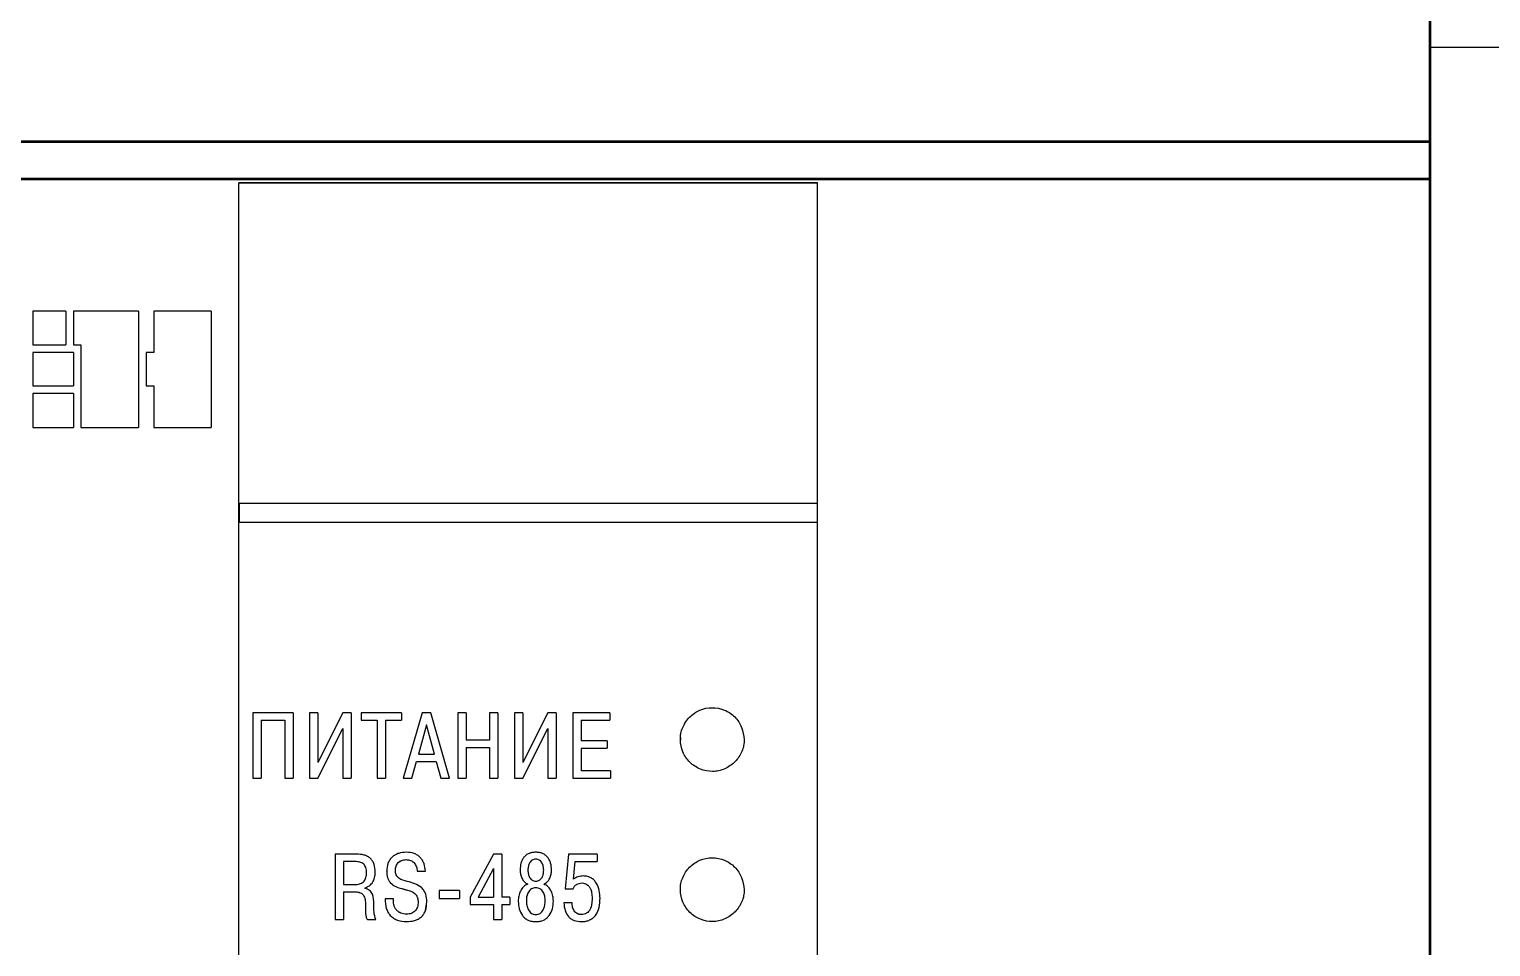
# Model space of a CAD drawing. Header units: millimetres. Extents: x 3520 to 8864, y 403 to 1747.
# Drawn here: x 5703.84 to 5742.75, y 1253.05 to 1277.48 of the extents above; entities that cross this region are included whole.
import ezdxf

# ---------------------------------------------------------------- set-up
doc = ezdxf.new("R2010")
doc.units = ezdxf.units.MM
doc.layers.add('main', color=5, linetype='Continuous', lineweight=50)
doc.layers.add('text', color=250, linetype='Continuous')

msp = doc.modelspace()

# ---------------------------------------------------------------- linework, layer by layer
at = {"layer": 'main', "color": 0, "lineweight": 25}
for p, q in [((5741.124, 1279.2), (5741.124, 1277)), ((5741.124, 1231), (5741.124, 1277)), ((5741.124, 1277), (5744.124, 1277))]:
    msp.add_line(p, q, dxfattribs=at)
at = {"layer": 'main', "color": 0, "linetype": 'Continuous'}
for p, q in [((5741.124, 1278.8), (5741.124, 1274.494)), ((5678.124, 1274.494), (5741.124, 1274.494)), ((5741.124, 1274.494), (5741.124, 1273.487)), ((5741.124, 1273.487), (5678.124, 1273.487)), ((5741.124, 1273.487), (5741.124, 1234.268))]:
    msp.add_line(p, q, dxfattribs=at)
at = {"layer": 'text', "color": 0, "linetype": 'Continuous'}
for p, q in [((5709.424, 1234.368), (5709.424, 1273.39)), ((5709.424, 1273.39), (5724.824, 1273.39)), ((5724.824, 1273.39), (5709.424, 1273.39)), ((5724.824, 1234.368), (5724.824, 1273.39)), ((5704.813, 1269.971), (5703.934, 1269.971)), ((5703.934, 1269.971), (5703.934, 1269.076)), ((5704.813, 1269.971), (5704.813, 1269.076)), ((5706.747, 1269.971), (5705.016, 1269.971)), ((5705.016, 1269.971), (5705.016, 1269.076)), ((5706.747, 1269.971), (5706.747, 1266.879)), ((5707.156, 1269.97), (5707.156, 1268.869)), ((5708.683, 1269.97), (5707.156, 1269.97)), ((5708.683, 1269.97), (5708.683, 1266.878)), ((5703.934, 1269.076), (5704.813, 1269.076)), ((5703.934, 1269.075), (5703.934, 1269.076)), ((5703.934, 1269.075), (5704.813, 1269.075)), ((5705.017, 1268.869), (5703.934, 1268.869)), ((5703.934, 1268.869), (5703.934, 1267.983)), ((5704.813, 1269.075), (5704.813, 1269.076)), ((5705.016, 1269.076), (5705.219, 1269.076)), ((5705.016, 1269.075), (5705.016, 1269.076)), ((5705.016, 1269.075), (5705.219, 1269.075)), ((5705.017, 1268.869), (5705.017, 1267.983)), ((5705.219, 1269.076), (5705.219, 1266.879)), ((5707.156, 1268.869), (5706.952, 1268.869)), ((5706.952, 1268.869), (5706.952, 1267.983)), ((5703.934, 1267.983), (5705.017, 1267.983)), ((5703.934, 1267.981), (5703.934, 1267.983)), ((5703.934, 1267.981), (5705.017, 1267.981)), ((5705.017, 1267.777), (5703.934, 1267.777)), ((5703.934, 1267.777), (5703.934, 1266.879)), ((5705.017, 1267.981), (5705.017, 1267.983)), ((5705.017, 1267.777), (5705.017, 1266.879)), ((5706.952, 1267.983), (5707.156, 1267.983)), ((5706.952, 1267.981), (5706.952, 1267.983)), ((5706.952, 1267.981), (5707.156, 1267.981)), ((5707.156, 1267.983), (5707.156, 1266.878)), ((5703.934, 1266.879), (5705.017, 1266.879)), ((5703.934, 1266.878), (5703.934, 1266.879)), ((5703.934, 1266.878), (5705.017, 1266.878)), ((5705.017, 1266.878), (5705.017, 1266.879)), ((5705.219, 1266.879), (5706.747, 1266.879)), ((5705.219, 1266.878), (5705.219, 1266.879)), ((5705.219, 1266.878), (5706.747, 1266.878)), ((5706.747, 1266.878), (5706.747, 1266.879)), ((5707.156, 1266.878), (5708.683, 1266.878)), ((5707.156, 1266.877), (5707.156, 1266.878)), ((5707.156, 1266.877), (5708.683, 1266.877)), ((5708.683, 1266.877), (5708.683, 1266.878)), ((5709.434, 1264.851), (5709.434, 1264.354)), ((5724.814, 1264.851), (5709.434, 1264.851)), ((5724.814, 1264.85), (5709.434, 1264.85)), ((5724.814, 1264.851), (5724.814, 1264.354)), ((5709.434, 1264.354), (5724.814, 1264.354)), ((5709.793, 1259.276), (5709.793, 1257.534)), ((5710.864, 1259.276), (5709.793, 1259.276)), ((5710.015, 1259.079), (5710.642, 1259.079)), ((5710.015, 1259.079), (5710.015, 1257.534)), ((5710.015, 1259.078), (5710.642, 1259.078)), ((5710.642, 1259.079), (5710.642, 1257.534)), ((5710.864, 1259.276), (5710.864, 1257.534)), ((5711.307, 1259.276), (5711.307, 1257.534)), ((5711.529, 1259.276), (5711.307, 1259.276)), ((5711.529, 1259.276), (5711.529, 1257.957)), ((5712.193, 1259.276), (5711.529, 1257.957)), ((5712.412, 1259.276), (5712.193, 1259.276)), ((5712.412, 1259.276), (5712.412, 1257.534)), ((5712.676, 1259.276), (5712.676, 1259.079)), ((5713.755, 1259.276), (5712.676, 1259.276)), ((5712.676, 1259.079), (5713.105, 1259.079)), ((5712.676, 1259.078), (5712.676, 1259.079)), ((5712.676, 1259.078), (5713.105, 1259.078)), ((5713.105, 1259.079), (5713.105, 1257.534)), ((5713.327, 1259.079), (5713.755, 1259.079)), ((5713.327, 1259.079), (5713.327, 1257.534)), ((5713.327, 1259.078), (5713.755, 1259.078)), ((5713.755, 1259.276), (5713.755, 1259.079)), ((5713.755, 1259.078), (5713.755, 1259.079)), ((5714.298, 1259.276), (5713.797, 1257.534)), ((5714.532, 1259.276), (5714.298, 1259.276)), ((5715.032, 1257.534), (5714.532, 1259.276)), ((5715.476, 1259.276), (5715.254, 1259.276)), ((5715.254, 1259.276), (5715.254, 1257.534)), ((5715.476, 1259.276), (5715.476, 1258.549)), ((5716.098, 1259.276), (5716.098, 1258.549)), ((5716.32, 1259.276), (5716.098, 1259.276)), ((5716.32, 1259.276), (5716.32, 1257.534)), ((5716.763, 1259.276), (5716.763, 1257.534)), ((5716.985, 1259.276), (5716.763, 1259.276)), ((5716.985, 1259.276), (5716.985, 1257.957)), ((5717.65, 1259.276), (5716.985, 1257.957)), ((5717.869, 1259.276), (5717.65, 1259.276)), ((5717.869, 1259.276), (5717.869, 1257.534)), ((5718.312, 1259.276), (5718.312, 1257.534)), ((5719.298, 1259.276), (5718.312, 1259.276)), ((5718.534, 1259.079), (5719.298, 1259.079)), ((5718.534, 1259.079), (5718.534, 1258.532)), ((5718.534, 1259.078), (5719.298, 1259.078)), ((5719.298, 1259.276), (5719.298, 1259.079)), ((5719.298, 1259.078), (5719.298, 1259.079)), ((5711.524, 1257.534), (5712.191, 1258.863)), ((5711.524, 1257.534), (5712.191, 1258.862)), ((5712.191, 1258.863), (5712.191, 1257.534)), ((5714.415, 1258.962), (5714.203, 1258.181)), ((5714.415, 1258.962), (5714.203, 1258.181)), ((5714.627, 1258.181), (5714.415, 1258.962)), ((5714.415, 1258.962), (5714.415, 1258.962)), ((5714.627, 1258.181), (5714.415, 1258.962)), ((5716.98, 1257.534), (5717.647, 1258.863)), ((5716.98, 1257.534), (5717.647, 1258.862)), ((5717.647, 1258.863), (5717.647, 1257.534)), ((5716.098, 1258.549), (5715.476, 1258.549)), ((5715.476, 1258.353), (5716.098, 1258.353)), ((5715.476, 1258.353), (5715.476, 1257.534)), ((5715.476, 1258.352), (5716.098, 1258.352)), ((5716.098, 1258.353), (5716.098, 1257.534)), ((5719.228, 1258.532), (5718.534, 1258.532)), ((5718.534, 1258.336), (5719.228, 1258.336)), ((5718.534, 1258.336), (5718.534, 1257.731)), ((5718.534, 1258.335), (5719.228, 1258.335)), ((5719.228, 1258.532), (5719.228, 1258.336)), ((5719.228, 1258.335), (5719.228, 1258.336)), ((5721.181, 1258.624), (5721.176, 1258.561)), ((5714.029, 1257.534), (5714.154, 1257.985)), ((5714.029, 1257.534), (5714.154, 1257.984)), ((5714.154, 1257.985), (5714.676, 1257.985)), ((5714.154, 1257.984), (5714.154, 1257.985)), ((5714.154, 1257.984), (5714.676, 1257.984)), ((5714.203, 1258.181), (5714.627, 1258.181)), ((5714.676, 1257.985), (5714.801, 1257.534)), ((5714.676, 1257.984), (5714.676, 1257.985)), ((5714.676, 1257.984), (5714.801, 1257.534)), ((5709.793, 1257.534), (5710.015, 1257.534)), ((5709.793, 1257.534), (5710.015, 1257.534)), ((5709.793, 1257.534), (5709.793, 1257.534)), ((5710.015, 1257.534), (5710.015, 1257.534)), ((5710.642, 1257.534), (5710.864, 1257.534)), ((5710.642, 1257.534), (5710.864, 1257.534)), ((5710.642, 1257.534), (5710.642, 1257.534)), ((5710.864, 1257.534), (5710.864, 1257.534)), ((5711.307, 1257.534), (5711.524, 1257.534)), ((5711.307, 1257.534), (5711.524, 1257.534)), ((5711.307, 1257.534), (5711.307, 1257.534)), ((5711.524, 1257.534), (5711.524, 1257.534)), ((5712.191, 1257.534), (5712.412, 1257.534)), ((5712.191, 1257.534), (5712.412, 1257.534)), ((5712.191, 1257.534), (5712.191, 1257.534)), ((5712.412, 1257.534), (5712.412, 1257.534)), ((5713.105, 1257.534), (5713.327, 1257.534)), ((5713.105, 1257.534), (5713.327, 1257.534)), ((5713.105, 1257.534), (5713.105, 1257.534)), ((5713.327, 1257.534), (5713.327, 1257.534)), ((5713.797, 1257.534), (5714.029, 1257.534)), ((5713.797, 1257.534), (5714.029, 1257.534)), ((5713.797, 1257.534), (5713.797, 1257.534)), ((5714.029, 1257.534), (5714.029, 1257.534)), ((5714.801, 1257.534), (5715.032, 1257.534)), ((5714.801, 1257.534), (5715.032, 1257.534)), ((5714.801, 1257.534), (5714.801, 1257.534)), ((5715.032, 1257.534), (5715.032, 1257.534)), ((5715.254, 1257.534), (5715.476, 1257.534)), ((5715.254, 1257.534), (5715.476, 1257.534)), ((5715.254, 1257.534), (5715.254, 1257.534)), ((5715.476, 1257.534), (5715.476, 1257.534)), ((5716.098, 1257.534), (5716.32, 1257.534)), ((5716.098, 1257.534), (5716.32, 1257.534)), ((5716.098, 1257.534), (5716.098, 1257.534)), ((5716.32, 1257.534), (5716.32, 1257.534)), ((5716.763, 1257.534), (5716.98, 1257.534)), ((5716.763, 1257.534), (5716.98, 1257.534)), ((5716.763, 1257.534), (5716.763, 1257.534)), ((5716.98, 1257.534), (5716.98, 1257.534)), ((5717.647, 1257.534), (5717.869, 1257.534)), ((5717.647, 1257.534), (5717.869, 1257.534)), ((5717.647, 1257.534), (5717.647, 1257.534)), ((5717.869, 1257.534), (5717.869, 1257.534)), ((5718.312, 1257.534), (5719.32, 1257.534)), ((5718.312, 1257.534), (5719.32, 1257.534)), ((5718.312, 1257.534), (5718.312, 1257.534)), ((5719.32, 1257.731), (5718.534, 1257.731)), ((5719.32, 1257.731), (5719.32, 1257.534)), ((5719.32, 1257.534), (5719.32, 1257.534)), ((5712.556, 1255.514), (5711.986, 1255.514)), ((5711.986, 1255.514), (5711.986, 1253.771)), ((5712.518, 1255.317), (5712.207, 1255.317)), ((5712.207, 1255.317), (5712.207, 1254.707)), ((5712.518, 1255.317), (5712.207, 1255.317)), ((5712.518, 1255.317), (5712.518, 1255.317)), ((5713.876, 1255.369), (5713.876, 1255.369)), ((5716.204, 1255.514), (5715.579, 1254.369)), ((5716.426, 1255.514), (5716.204, 1255.514)), ((5716.426, 1255.514), (5716.426, 1254.371)), ((5717.327, 1255.379), (5717.327, 1255.379)), ((5718.202, 1255.514), (5718.11, 1254.595)), ((5718.961, 1255.514), (5718.202, 1255.514)), ((5718.329, 1254.849), (5718.376, 1255.317)), ((5718.329, 1254.849), (5718.376, 1255.317)), ((5718.376, 1255.317), (5718.961, 1255.317)), ((5718.376, 1255.317), (5718.376, 1255.317)), ((5718.376, 1255.317), (5718.961, 1255.317)), ((5718.961, 1255.514), (5718.961, 1255.317)), ((5718.961, 1255.317), (5718.961, 1255.317)), ((5712.822, 1255.021), (5712.822, 1255.021)), ((5713.054, 1255.028), (5713.054, 1255.028)), ((5713.589, 1255.078), (5713.589, 1255.078)), ((5714.169, 1255.061), (5714.391, 1255.061)), ((5714.169, 1255.06), (5714.169, 1255.061)), ((5714.169, 1255.06), (5714.391, 1255.06)), ((5714.391, 1255.06), (5714.391, 1255.061)), ((5716.204, 1255.133), (5715.791, 1254.371)), ((5716.204, 1255.133), (5715.791, 1254.371)), ((5716.204, 1255.133), (5716.204, 1254.371)), ((5716.204, 1255.133), (5716.204, 1255.133)), ((5716.909, 1255.098), (5716.909, 1255.098)), ((5717.118, 1255.09), (5717.118, 1255.09)), ((5717.537, 1255.09), (5717.537, 1255.09)), ((5717.746, 1255.098), (5717.746, 1255.098)), ((5712.207, 1254.707), (5712.546, 1254.707)), ((5712.207, 1254.51), (5712.526, 1254.51)), ((5712.207, 1254.51), (5712.207, 1253.771)), ((5712.207, 1254.51), (5712.526, 1254.51)), ((5712.526, 1254.51), (5712.526, 1254.51)), ((5712.78, 1254.617), (5712.78, 1254.603)), ((5713.759, 1254.598), (5713.945, 1254.545)), ((5713.945, 1254.545), (5713.945, 1254.545)), ((5715.298, 1254.543), (5714.755, 1254.543)), ((5714.755, 1254.543), (5714.755, 1254.331)), ((5715.298, 1254.543), (5715.298, 1254.331)), ((5718.11, 1254.595), (5718.319, 1254.595)), ((5718.11, 1254.595), (5718.319, 1254.595)), ((5718.11, 1254.595), (5718.11, 1254.595)), ((5718.319, 1254.595), (5718.319, 1254.595)), ((5718.558, 1254.747), (5718.558, 1254.747)), ((5713.535, 1254.324), (5713.313, 1254.324)), ((5713.313, 1254.324), (5713.313, 1254.324)), ((5713.535, 1254.324), (5713.535, 1254.324)), ((5714.194, 1254.239), (5714.194, 1254.239)), ((5714.39, 1254.015), (5714.426, 1254.244)), ((5714.426, 1254.244), (5714.426, 1254.244)), ((5714.755, 1254.331), (5715.298, 1254.331)), ((5714.755, 1254.331), (5715.298, 1254.331)), ((5714.755, 1254.331), (5714.755, 1254.331)), ((5715.298, 1254.331), (5715.298, 1254.331)), ((5715.579, 1254.369), (5715.579, 1254.172)), ((5715.579, 1254.172), (5716.204, 1254.172)), ((5715.579, 1254.172), (5716.204, 1254.172)), ((5715.579, 1254.172), (5715.579, 1254.172)), ((5715.791, 1254.371), (5716.204, 1254.371)), ((5716.204, 1254.172), (5716.204, 1253.771)), ((5716.635, 1254.371), (5716.426, 1254.371)), ((5716.426, 1254.172), (5716.635, 1254.172)), ((5716.426, 1254.172), (5716.426, 1253.771)), ((5716.426, 1254.172), (5716.635, 1254.172)), ((5716.635, 1254.371), (5716.635, 1254.172)), ((5716.635, 1254.172), (5716.635, 1254.172)), ((5716.859, 1254.264), (5716.859, 1254.264)), ((5717.579, 1254.276), (5717.579, 1254.276)), ((5718.291, 1254.217), (5718.072, 1254.217)), ((5718.072, 1254.217), (5718.072, 1254.217)), ((5718.827, 1254.336), (5718.827, 1254.336)), ((5711.986, 1253.771), (5712.207, 1253.771)), ((5712.844, 1253.771), (5713.068, 1253.771)), ((5713.068, 1253.771), (5713.068, 1253.771)), ((5713.891, 1253.915), (5713.891, 1253.915)), ((5716.204, 1253.771), (5716.426, 1253.771)), ((5717.327, 1253.905), (5717.327, 1253.905)), ((5718.54, 1253.905), (5718.54, 1253.905))]:
    msp.add_line(p, q, dxfattribs=at)
for points, knots in [([(5722.874, 1258.567), (5722.859, 1258.677), (5722.829, 1258.898), (5722.668, 1259.135), (5722.499, 1259.279), (5722.301, 1259.383), (5722.022, 1259.436), (5721.687, 1259.372), (5721.407, 1259.177), (5721.249, 1258.942), (5721.184, 1258.728), (5721.166, 1258.506), (5721.224, 1258.229), (5721.412, 1257.944), (5721.7, 1257.761), (5721.978, 1257.706), (5722.2, 1257.73), (5722.412, 1257.801), (5722.644, 1257.964), (5722.802, 1258.196), (5722.868, 1258.405), (5722.872, 1258.513), (5722.874, 1258.567)], [0, 0, 0, 0, 0.062084, 0.124952, 0.156311, 0.187598, 0.250355, 0.312974, 0.375548, 0.438257, 0.469533, 0.500883, 0.563613, 0.62616, 0.68881, 0.75154, 0.782737, 0.814195, 0.877077, 0.939048, 0.969516, 1, 1, 1, 1]), ([(5713.881, 1255.566), (5713.812, 1255.561), (5713.709, 1255.554), (5713.583, 1255.498), (5713.5, 1255.438), (5713.434, 1255.36), (5713.371, 1255.237), (5713.363, 1255.134), (5713.358, 1255.066)], [0, 0, 0, 0, 0.249808, 0.377714, 0.50016, 0.623854, 0.750441, 1, 1, 1, 1]), ([(5714.391, 1255.061), (5714.383, 1255.128), (5714.371, 1255.229), (5714.311, 1255.351), (5714.251, 1255.43), (5714.177, 1255.491), (5714.056, 1255.553), (5713.952, 1255.56), (5713.881, 1255.566)], [0, 0, 0, 0, 0.24983, 0.378163, 0.500243, 0.61755, 0.736517, 1, 1, 1, 1]), ([(5717.327, 1255.566), (5717.295, 1255.564), (5717.233, 1255.561), (5717.147, 1255.535), (5717.071, 1255.492), (5717.01, 1255.432), (5716.963, 1255.358), (5716.919, 1255.247), (5716.913, 1255.157), (5716.909, 1255.098)], [0, 0, 0, 0, 0.13656, 0.261302, 0.380197, 0.500113, 0.621215, 0.750258, 1, 1, 1, 1]), ([(5717.746, 1255.098), (5717.742, 1255.157), (5717.736, 1255.247), (5717.692, 1255.358), (5717.645, 1255.432), (5717.583, 1255.492), (5717.508, 1255.535), (5717.422, 1255.561), (5717.36, 1255.564), (5717.327, 1255.566)], [0, 0, 0, 0, 0.24974, 0.378651, 0.499877, 0.619728, 0.738598, 0.863363, 1, 1, 1, 1]), ([(5712.822, 1255.021), (5712.82, 1255.066), (5712.816, 1255.131), (5712.782, 1255.206), (5712.748, 1255.251), (5712.699, 1255.285), (5712.622, 1255.313), (5712.559, 1255.315), (5712.518, 1255.317)], [0, 0, 0, 0, 0.277619, 0.392986, 0.499703, 0.618928, 0.749822, 1, 1, 1, 1]), ([(5712.822, 1255.021), (5712.82, 1255.066), (5712.816, 1255.131), (5712.782, 1255.206), (5712.748, 1255.251), (5712.699, 1255.284), (5712.622, 1255.313), (5712.559, 1255.315), (5712.518, 1255.317)], [0, 0, 0, 0, 0.277591, 0.392956, 0.499665, 0.618897, 0.7498, 1, 1, 1, 1]), ([(5713.054, 1255.028), (5713.049, 1255.101), (5713.043, 1255.206), (5712.986, 1255.328), (5712.928, 1255.401), (5712.85, 1255.458), (5712.724, 1255.507), (5712.623, 1255.511), (5712.556, 1255.514)], [0, 0, 0, 0, 0.272688, 0.389354, 0.499834, 0.620537, 0.749983, 1, 1, 1, 1]), ([(5713.589, 1255.078), (5713.593, 1255.119), (5713.597, 1255.178), (5713.631, 1255.247), (5713.665, 1255.291), (5713.707, 1255.326), (5713.776, 1255.361), (5713.835, 1255.366), (5713.876, 1255.369)], [0, 0, 0, 0, 0.2626392, 0.3821596, 0.5001033, 0.6187379, 0.7382103, 1, 1, 1, 1]), ([(5713.589, 1255.078), (5713.593, 1255.118), (5713.597, 1255.178), (5713.631, 1255.247), (5713.665, 1255.29), (5713.707, 1255.325), (5713.776, 1255.361), (5713.835, 1255.366), (5713.876, 1255.369)], [0, 0, 0, 0, 0.2627677, 0.382274, 0.5001413, 0.6183095, 0.7376547, 1, 1, 1, 1]), ([(5713.876, 1255.369), (5713.917, 1255.366), (5713.978, 1255.36), (5714.049, 1255.321), (5714.106, 1255.268), (5714.156, 1255.179), (5714.165, 1255.1), (5714.169, 1255.061)], [0, 0, 0, 0, 0.260646, 0.380139, 0.500068, 0.74968, 1, 1, 1, 1]), ([(5713.876, 1255.369), (5713.917, 1255.365), (5713.979, 1255.36), (5714.049, 1255.32), (5714.106, 1255.268), (5714.156, 1255.179), (5714.165, 1255.1), (5714.169, 1255.06)], [0, 0, 0, 0, 0.261306, 0.380641, 0.500038, 0.749671, 1, 1, 1, 1]), ([(5717.327, 1255.379), (5717.31, 1255.378), (5717.276, 1255.376), (5717.23, 1255.357), (5717.191, 1255.326), (5717.152, 1255.271), (5717.124, 1255.19), (5717.12, 1255.124), (5717.118, 1255.09)], [0, 0, 0, 0, 0.130926, 0.251703, 0.371501, 0.499696, 0.749579, 1, 1, 1, 1]), ([(5717.327, 1255.379), (5717.31, 1255.378), (5717.276, 1255.375), (5717.23, 1255.356), (5717.191, 1255.325), (5717.152, 1255.271), (5717.124, 1255.19), (5717.12, 1255.124), (5717.118, 1255.09)], [0, 0, 0, 0, 0.130939, 0.251726, 0.37153, 0.499725, 0.749599, 1, 1, 1, 1]), ([(5717.537, 1255.09), (5717.535, 1255.124), (5717.531, 1255.19), (5717.503, 1255.271), (5717.464, 1255.326), (5717.425, 1255.357), (5717.379, 1255.376), (5717.345, 1255.378), (5717.327, 1255.379)], [0, 0, 0, 0, 0.250417, 0.500306, 0.628469, 0.748252, 0.869034, 1, 1, 1, 1]), ([(5717.537, 1255.09), (5717.535, 1255.124), (5717.531, 1255.19), (5717.503, 1255.271), (5717.464, 1255.325), (5717.425, 1255.356), (5717.379, 1255.375), (5717.345, 1255.378), (5717.327, 1255.379)], [0, 0, 0, 0, 0.250406, 0.500278, 0.62844, 0.74823, 0.869021, 1, 1, 1, 1]), ([(5722.874, 1254.568), (5722.859, 1254.678), (5722.829, 1254.899), (5722.668, 1255.137), (5722.499, 1255.281), (5722.301, 1255.385), (5722.022, 1255.438), (5721.687, 1255.374), (5721.407, 1255.179), (5721.249, 1254.943), (5721.184, 1254.73), (5721.166, 1254.508), (5721.224, 1254.23), (5721.412, 1253.945), (5721.7, 1253.762), (5721.978, 1253.707), (5722.2, 1253.731), (5722.412, 1253.802), (5722.644, 1253.965), (5722.802, 1254.197), (5722.868, 1254.406), (5722.872, 1254.514), (5722.874, 1254.568)], [0, 0, 0, 0, 0.062084, 0.124952, 0.156311, 0.187598, 0.250355, 0.312973, 0.375548, 0.438257, 0.469532, 0.500883, 0.563613, 0.62616, 0.68881, 0.75154, 0.782737, 0.814195, 0.877077, 0.939047, 0.969516, 1, 1, 1, 1]), ([(5712.546, 1254.707), (5712.585, 1254.711), (5712.645, 1254.717), (5712.715, 1254.756), (5712.77, 1254.808), (5712.815, 1254.899), (5712.82, 1254.978), (5712.822, 1255.021)], [0, 0, 0, 0, 0.249612, 0.376242, 0.500154, 0.728058, 1, 1, 1, 1]), ([(5712.78, 1254.617), (5712.821, 1254.634), (5712.905, 1254.666), (5712.992, 1254.769), (5713.045, 1254.893), (5713.051, 1254.982), (5713.054, 1255.028)], [0, 0, 0, 0, 0.249518, 0.49924, 0.73802, 1, 1, 1, 1]), ([(5712.78, 1254.617), (5712.822, 1254.634), (5712.905, 1254.666), (5712.992, 1254.769), (5713.045, 1254.893), (5713.051, 1254.981), (5713.054, 1255.028)], [0, 0, 0, 0, 0.249833, 0.49931, 0.738054, 1, 1, 1, 1]), ([(5713.358, 1255.066), (5713.362, 1255.004), (5713.367, 1254.916), (5713.413, 1254.812), (5713.477, 1254.723), (5713.596, 1254.645), (5713.704, 1254.613), (5713.759, 1254.598)], [0, 0, 0, 0, 0.269419, 0.387422, 0.500122, 0.749369, 1, 1, 1, 1]), ([(5713.358, 1255.065), (5713.358, 1255.065), (5713.358, 1255.065), (5713.358, 1255.066), (5713.358, 1255.066)], [0, 0, 0, 0, 0.499815, 1, 1, 1, 1]), ([(5713.358, 1255.065), (5713.362, 1255.004), (5713.367, 1254.916), (5713.413, 1254.812), (5713.477, 1254.723), (5713.596, 1254.645), (5713.704, 1254.613), (5713.759, 1254.597)], [0, 0, 0, 0, 0.269476, 0.387453, 0.500093, 0.749349, 1, 1, 1, 1]), ([(5713.905, 1254.787), (5713.827, 1254.806), (5713.728, 1254.83), (5713.639, 1254.91), (5713.609, 1254.96), (5713.592, 1255.017), (5713.59, 1255.057), (5713.589, 1255.078)], [0, 0, 0, 0, 0.499093, 0.6263283, 0.7493858, 0.866642, 1, 1, 1, 1]), ([(5714.426, 1254.244), (5714.421, 1254.314), (5714.415, 1254.419), (5714.355, 1254.546), (5714.264, 1254.653), (5714.107, 1254.736), (5713.973, 1254.77), (5713.905, 1254.787)], [0, 0, 0, 0, 0.249783, 0.376412, 0.499963, 0.749318, 1, 1, 1, 1]), ([(5716.909, 1255.098), (5716.911, 1255.058), (5716.915, 1254.981), (5716.953, 1254.871), (5717.015, 1254.774), (5717.081, 1254.734), (5717.113, 1254.715)], [0, 0, 0, 0, 0.2610133, 0.5007413, 0.755373, 1, 1, 1, 1]), ([(5716.909, 1255.098), (5716.911, 1255.058), (5716.915, 1254.981), (5716.953, 1254.871), (5717.015, 1254.774), (5717.081, 1254.734), (5717.113, 1254.714)], [0, 0, 0, 0, 0.261115, 0.500724, 0.75524, 1, 1, 1, 1]), ([(5717.118, 1255.09), (5717.12, 1255.054), (5717.123, 1254.986), (5717.152, 1254.905), (5717.19, 1254.852), (5717.23, 1254.821), (5717.276, 1254.801), (5717.31, 1254.798), (5717.327, 1254.797)], [0, 0, 0, 0, 0.272224, 0.500091, 0.628968, 0.750117, 0.871196, 1, 1, 1, 1]), ([(5717.327, 1254.797), (5717.345, 1254.798), (5717.379, 1254.801), (5717.425, 1254.821), (5717.465, 1254.852), (5717.503, 1254.905), (5717.532, 1254.986), (5717.535, 1255.054), (5717.537, 1255.09)], [0, 0, 0, 0, 0.129272, 0.249843, 0.37133, 0.499932, 0.727751, 1, 1, 1, 1]), ([(5717.541, 1254.715), (5717.574, 1254.734), (5717.64, 1254.774), (5717.702, 1254.871), (5717.74, 1254.981), (5717.743, 1255.058), (5717.746, 1255.098)], [0, 0, 0, 0, 0.244507, 0.499257, 0.738889, 1, 1, 1, 1]), ([(5717.541, 1254.714), (5717.574, 1254.734), (5717.64, 1254.774), (5717.702, 1254.871), (5717.739, 1254.981), (5717.743, 1255.058), (5717.746, 1255.098)], [0, 0, 0, 0, 0.244705, 0.499279, 0.738869, 1, 1, 1, 1]), ([(5718.6, 1254.934), (5718.551, 1254.931), (5718.453, 1254.927), (5718.37, 1254.875), (5718.329, 1254.849)], [0, 0, 0, 0, 0.500396, 1, 1, 1, 1]), ([(5719.038, 1254.339), (5719.034, 1254.408), (5719.027, 1254.546), (5718.965, 1254.712), (5718.882, 1254.823), (5718.801, 1254.887), (5718.705, 1254.927), (5718.636, 1254.931), (5718.6, 1254.934)], [0, 0, 0, 0, 0.250249, 0.49995, 0.628879, 0.750044, 0.87104, 1, 1, 1, 1]), ([(5712.526, 1254.51), (5712.571, 1254.508), (5712.638, 1254.503), (5712.715, 1254.455), (5712.769, 1254.383), (5712.791, 1254.272), (5712.792, 1254.184), (5712.792, 1254.139)], [0, 0, 0, 0, 0.249454, 0.374522, 0.499341, 0.748946, 1, 1, 1, 1]), ([(5712.526, 1254.51), (5712.571, 1254.507), (5712.638, 1254.503), (5712.715, 1254.455), (5712.769, 1254.383), (5712.791, 1254.272), (5712.792, 1254.184), (5712.792, 1254.139)], [0, 0, 0, 0, 0.24948, 0.374658, 0.49937, 0.748961, 1, 1, 1, 1]), ([(5713.016, 1254.187), (5713.014, 1254.276), (5713.011, 1254.388), (5712.947, 1254.504), (5712.901, 1254.551), (5712.844, 1254.584), (5712.802, 1254.596), (5712.78, 1254.603)], [0, 0, 0, 0, 0.499203, 0.627244, 0.749533, 0.86762, 1, 1, 1, 1]), ([(5713.759, 1254.597), (5713.759, 1254.597), (5713.759, 1254.597), (5713.759, 1254.598), (5713.759, 1254.598)], [0, 0, 0, 0, 0.500001, 1, 1, 1, 1]), ([(5713.759, 1254.597), (5713.771, 1254.594), (5713.809, 1254.584), (5713.872, 1254.567), (5713.921, 1254.553), (5713.945, 1254.545)], [0, 0, 0, 0, 0.206295, 0.603091, 1, 1, 1, 1]), ([(5713.945, 1254.545), (5713.98, 1254.534), (5714.048, 1254.513), (5714.135, 1254.448), (5714.187, 1254.35), (5714.192, 1254.278), (5714.194, 1254.239)], [0, 0, 0, 0, 0.2507563, 0.5003107, 0.732497, 1, 1, 1, 1]), ([(5713.945, 1254.545), (5713.98, 1254.534), (5714.048, 1254.513), (5714.135, 1254.448), (5714.187, 1254.35), (5714.192, 1254.278), (5714.194, 1254.239)], [0, 0, 0, 0, 0.25078, 0.500348, 0.732511, 1, 1, 1, 1]), ([(5717.113, 1254.715), (5717.093, 1254.706), (5717.052, 1254.688), (5716.979, 1254.632), (5716.913, 1254.534), (5716.869, 1254.401), (5716.863, 1254.31), (5716.859, 1254.264)], [0, 0, 0, 0, 0.122232, 0.243031, 0.499493, 0.749659, 1, 1, 1, 1]), ([(5717.327, 1254.617), (5717.307, 1254.616), (5717.267, 1254.613), (5717.212, 1254.591), (5717.165, 1254.554), (5717.118, 1254.49), (5717.083, 1254.395), (5717.078, 1254.316), (5717.076, 1254.276)], [0, 0, 0, 0, 0.130041, 0.250209, 0.370461, 0.500027, 0.749746, 1, 1, 1, 1]), ([(5717.327, 1254.617), (5717.307, 1254.616), (5717.267, 1254.613), (5717.212, 1254.591), (5717.165, 1254.554), (5717.118, 1254.49), (5717.083, 1254.395), (5717.078, 1254.316), (5717.076, 1254.276)], [0, 0, 0, 0, 0.130055, 0.250233, 0.370488, 0.500057, 0.749766, 1, 1, 1, 1]), ([(5717.579, 1254.276), (5717.577, 1254.316), (5717.572, 1254.395), (5717.537, 1254.49), (5717.489, 1254.554), (5717.443, 1254.591), (5717.388, 1254.613), (5717.348, 1254.616), (5717.327, 1254.617)], [0, 0, 0, 0, 0.250261, 0.499995, 0.629573, 0.749719, 0.86992, 1, 1, 1, 1]), ([(5717.327, 1254.617), (5717.327, 1254.617), (5717.327, 1254.617), (5717.327, 1254.617), (5717.327, 1254.617)], [0, 0, 0, 0, 0.499813, 1, 1, 1, 1]), ([(5717.579, 1254.276), (5717.577, 1254.316), (5717.572, 1254.395), (5717.537, 1254.49), (5717.489, 1254.554), (5717.443, 1254.591), (5717.388, 1254.613), (5717.348, 1254.616), (5717.327, 1254.617)], [0, 0, 0, 0, 0.250249, 0.499966, 0.629545, 0.749695, 0.869906, 1, 1, 1, 1]), ([(5717.795, 1254.264), (5717.792, 1254.31), (5717.785, 1254.401), (5717.742, 1254.534), (5717.676, 1254.631), (5717.603, 1254.688), (5717.562, 1254.706), (5717.541, 1254.715)], [0, 0, 0, 0, 0.250341, 0.500503, 0.756881, 0.877699, 1, 1, 1, 1]), ([(5718.319, 1254.595), (5718.33, 1254.617), (5718.352, 1254.663), (5718.412, 1254.71), (5718.482, 1254.741), (5718.532, 1254.745), (5718.558, 1254.747)], [0, 0, 0, 0, 0.247642, 0.499622, 0.742955, 1, 1, 1, 1]), ([(5718.319, 1254.595), (5718.33, 1254.617), (5718.352, 1254.663), (5718.412, 1254.71), (5718.482, 1254.741), (5718.532, 1254.745), (5718.558, 1254.747)], [0, 0, 0, 0, 0.248422, 0.499681, 0.743057, 1, 1, 1, 1]), ([(5718.558, 1254.747), (5718.581, 1254.745), (5718.627, 1254.742), (5718.69, 1254.712), (5718.741, 1254.666), (5718.788, 1254.591), (5718.821, 1254.479), (5718.825, 1254.387), (5718.827, 1254.336)], [0, 0, 0, 0, 0.128579, 0.249711, 0.369645, 0.499694, 0.724819, 1, 1, 1, 1]), ([(5718.558, 1254.747), (5718.581, 1254.745), (5718.627, 1254.741), (5718.69, 1254.712), (5718.741, 1254.666), (5718.788, 1254.591), (5718.821, 1254.479), (5718.825, 1254.387), (5718.827, 1254.336)], [0, 0, 0, 0, 0.12933, 0.249693, 0.369711, 0.499693, 0.724828, 1, 1, 1, 1]), ([(5712.792, 1254.139), (5712.793, 1254.077), (5712.794, 1253.983), (5712.802, 1253.856), (5712.83, 1253.799), (5712.844, 1253.771)], [0, 0, 0, 0, 0.500698, 0.75074, 1, 1, 1, 1]), ([(5712.792, 1254.139), (5712.792, 1254.139), (5712.792, 1254.139), (5712.792, 1254.139), (5712.792, 1254.139)], [0, 0, 0, 0, 0.5, 1, 1, 1, 1]), ([(5712.792, 1254.139), (5712.793, 1254.1), (5712.793, 1254.037), (5712.795, 1253.975), (5712.796, 1253.952)], [0, 0, 0, 0, 0.6328578, 1, 1, 1, 1]), ([(5713.068, 1253.771), (5713.048, 1253.838), (5713.02, 1253.929), (5713.019, 1254.07), (5713.017, 1254.14), (5713.016, 1254.187)], [0, 0, 0, 0, 0.498037, 0.668249, 1, 1, 1, 1]), ([(5713.313, 1254.324), (5713.318, 1254.238), (5713.325, 1254.115), (5713.388, 1253.97), (5713.453, 1253.879), (5713.54, 1253.805), (5713.682, 1253.735), (5713.802, 1253.725), (5713.881, 1253.718)], [0, 0, 0, 0, 0.270251, 0.38803, 0.500169, 0.622628, 0.750413, 1, 1, 1, 1]), ([(5713.891, 1253.915), (5713.836, 1253.92), (5713.757, 1253.927), (5713.666, 1253.979), (5713.613, 1254.031), (5713.573, 1254.096), (5713.536, 1254.193), (5713.535, 1254.272), (5713.535, 1254.324)], [0, 0, 0, 0, 0.262414, 0.380949, 0.499587, 0.621133, 0.750108, 1, 1, 1, 1]), ([(5713.881, 1253.718), (5713.954, 1253.722), (5714.064, 1253.728), (5714.198, 1253.783), (5714.283, 1253.844), (5714.349, 1253.923), (5714.413, 1254.053), (5714.42, 1254.166), (5714.426, 1254.244)], [0, 0, 0, 0, 0.253758, 0.377783, 0.500173, 0.613259, 0.730639, 1, 1, 1, 1]), ([(5714.194, 1254.239), (5714.191, 1254.194), (5714.187, 1254.129), (5714.153, 1254.051), (5714.119, 1254.003), (5714.075, 1253.964), (5714, 1253.924), (5713.935, 1253.919), (5713.891, 1253.915)], [0, 0, 0, 0, 0.267971, 0.386454, 0.500285, 0.617545, 0.73616, 1, 1, 1, 1]), ([(5714.143, 1254.04), (5714.135, 1254.028), (5714.116, 1254), (5714.075, 1253.965), (5714, 1253.924), (5713.935, 1253.919), (5713.891, 1253.915)], [0, 0, 0, 0, 0.146514, 0.346025, 0.548413, 1, 1, 1, 1]), ([(5716.859, 1254.264), (5716.864, 1254.196), (5716.872, 1254.061), (5716.944, 1253.903), (5717.036, 1253.807), (5717.121, 1253.755), (5717.22, 1253.724), (5717.291, 1253.72), (5717.327, 1253.718)], [0, 0, 0, 0, 0.2501426, 0.4993673, 0.6203909, 0.7393685, 0.8637253, 1, 1, 1, 1]), ([(5717.076, 1254.276), (5717.078, 1254.235), (5717.083, 1254.152), (5717.117, 1254.05), (5717.163, 1253.978), (5717.21, 1253.936), (5717.266, 1253.91), (5717.307, 1253.907), (5717.327, 1253.905)], [0, 0, 0, 0, 0.250281, 0.5002, 0.635706, 0.757512, 0.87489, 1, 1, 1, 1]), ([(5717.076, 1254.276), (5717.076, 1254.276), (5717.076, 1254.276), (5717.076, 1254.276), (5717.076, 1254.276)], [0, 0, 0, 0, 0.5, 1, 1, 1, 1]), ([(5717.327, 1253.905), (5717.348, 1253.907), (5717.389, 1253.91), (5717.445, 1253.936), (5717.492, 1253.979), (5717.538, 1254.05), (5717.572, 1254.152), (5717.576, 1254.235), (5717.579, 1254.276)], [0, 0, 0, 0, 0.125105, 0.242759, 0.364373, 0.49978, 0.749708, 1, 1, 1, 1]), ([(5717.327, 1253.718), (5717.364, 1253.72), (5717.435, 1253.724), (5717.534, 1253.755), (5717.619, 1253.807), (5717.711, 1253.903), (5717.783, 1254.061), (5717.791, 1254.196), (5717.795, 1254.264)], [0, 0, 0, 0, 0.136239, 0.260588, 0.37958, 0.500625, 0.749854, 1, 1, 1, 1]), ([(5717.795, 1254.264), (5717.795, 1254.264), (5717.795, 1254.264), (5717.795, 1254.264), (5717.795, 1254.264)], [0, 0, 0, 0, 0.5, 1, 1, 1, 1]), ([(5718.072, 1254.217), (5718.08, 1254.147), (5718.095, 1254.019), (5718.171, 1253.872), (5718.262, 1253.789), (5718.378, 1253.729), (5718.475, 1253.722), (5718.54, 1253.718)], [0, 0, 0, 0, 0.273326, 0.499974, 0.624334, 0.750362, 1, 1, 1, 1]), ([(5718.54, 1253.905), (5718.521, 1253.907), (5718.483, 1253.909), (5718.431, 1253.929), (5718.385, 1253.961), (5718.338, 1254.018), (5718.3, 1254.105), (5718.294, 1254.179), (5718.291, 1254.217)], [0, 0, 0, 0, 0.1309373, 0.2526903, 0.3730935, 0.5002367, 0.749894, 1, 1, 1, 1]), ([(5718.54, 1253.905), (5718.521, 1253.907), (5718.483, 1253.909), (5718.43, 1253.929), (5718.386, 1253.961), (5718.35, 1254), (5718.338, 1254.032), (5718.333, 1254.046)], [0, 0, 0, 0, 0.218626, 0.421548, 0.621626, 0.832247, 1, 1, 1, 1]), ([(5718.54, 1253.718), (5718.58, 1253.72), (5718.655, 1253.724), (5718.764, 1253.759), (5718.859, 1253.818), (5718.955, 1253.926), (5719.027, 1254.105), (5719.034, 1254.256), (5719.038, 1254.339)], [0, 0, 0, 0, 0.130796, 0.250258, 0.374648, 0.500279, 0.724919, 1, 1, 1, 1]), ([(5718.827, 1254.336), (5718.825, 1254.282), (5718.821, 1254.185), (5718.786, 1254.066), (5718.737, 1253.987), (5718.682, 1253.939), (5718.615, 1253.91), (5718.566, 1253.907), (5718.54, 1253.905)], [0, 0, 0, 0, 0.27639, 0.500417, 0.629922, 0.749192, 0.869, 1, 1, 1, 1]), ([(5719.038, 1254.339), (5719.038, 1254.339), (5719.038, 1254.339), (5719.038, 1254.339), (5719.038, 1254.339)], [0, 0, 0, 0, 0.5, 1, 1, 1, 1]), ([(5713.891, 1253.915), (5713.835, 1253.919), (5713.762, 1253.924), (5713.701, 1253.962), (5713.686, 1253.971)], [0, 0, 0, 0, 0.757005, 1, 1, 1, 1]), ([(5717.183, 1253.965), (5717.192, 1253.955), (5717.216, 1253.932), (5717.266, 1253.911), (5717.307, 1253.907), (5717.327, 1253.905)], [0, 0, 0, 0, 0.247511, 0.611753, 1, 1, 1, 1]), ([(5717.327, 1253.905), (5717.348, 1253.907), (5717.388, 1253.911), (5717.439, 1253.932), (5717.463, 1253.955), (5717.472, 1253.965)], [0, 0, 0, 0, 0.388331, 0.753526, 1, 1, 1, 1]), ([(5718.708, 1253.966), (5718.699, 1253.958), (5718.673, 1253.933), (5718.614, 1253.911), (5718.566, 1253.907), (5718.54, 1253.905)], [0, 0, 0, 0, 0.1987471, 0.5795848, 1, 1, 1, 1])]:
    msp.add_open_spline(points, degree=3, knots=knots, dxfattribs=at)

doc.saveas('drawing.dxf')
